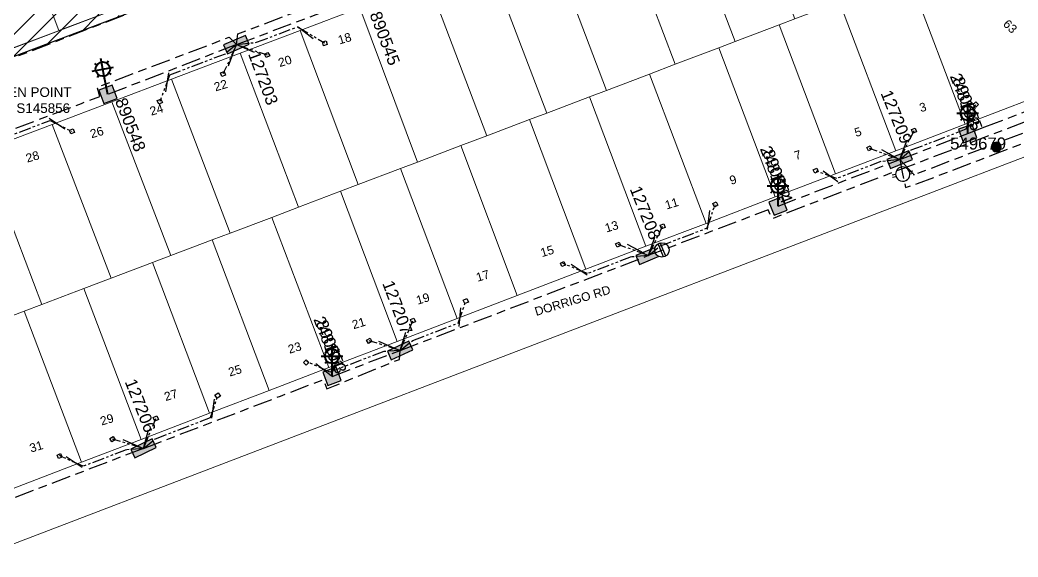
# Model space of a CAD drawing. Header units: metres. Extents: x 308667 to 309873, y 6270550 to 6271594.
# Drawn here: x 309416.3 to 309624, y 6271123.2 to 6271235 of the extents above; entities that cross this region are included whole.
import ezdxf
from ezdxf.enums import TextEntityAlignment as Align

# ---------------------------------------------------------------- set-up
doc = ezdxf.new("R2010")
doc.units = ezdxf.units.M
doc.linetypes.add('Cable Exist UG', pattern=[8.2, 4, -1.2, 1.8, -1.2])
doc.linetypes.add('PHANTOMX2', pattern=[5, 2.5, -0.5, 0.5, -0.5, 0.5, -0.5])
doc.layers.get('0').update_dxf_attribs({"color": 6})
for name, color, linetype, lineweight in [('_User Miscellaneous1', 41, 'Continuous', 13), ('_User_LV_Exist', 5, 'Continuous', 35), ('Cadastre Developer_SP_NEW', 54, 'Continuous', 15), ('Cadastre Land Parcels_SP_EXT', 96, 'Continuous', 15), ('Cadastre Roads_SP_EXT', 54, 'Continuous', 15), ('Mains_LV_EXT', 161, 'Continuous', 25), ('Mains_LV_SL_EXT', 141, 'Continuous', 25)]:
    doc.layers.add(name, color=color, linetype=linetype, lineweight=lineweight)
for name, color, linetype in [('Equip_LV_EXT', 7, 'Continuous'), ('Equip_SP_SL_EXT', 7, 'Continuous'), ('Mains_LV_New_T84', 2, 'Cable x'), ('Notes', 7, 'Continuous'), ('Services_SP_EXT', 42, 'PHANTOMX2'), ('SupportsOH_SP_TR_HV_LV_SL_EXT', 7, 'Continuous'), ('SupportsUG_SP_LV_EXT', 7, 'Continuous'), ('SupportsUG_SP_LV_SL_EXT', 7, 'Continuous'), ('Trench_SP_EXT', 7, 'Continuous'), ('UG_Details_SP_MISC', 7, 'Continuous')]:
    doc.layers.add(name, color=color, linetype=linetype)
doc.styles.add('COLUMN_LABEL', font='arial.ttf')
doc.styles.add('iecARIAL', font='arial.ttf', dxfattribs={"height": 2})
doc.styles.add('POLE_LABEL', font='arial.ttf', dxfattribs={"height": 2})
doc.styles.get("Standard").update_dxf_attribs({"font": 'arial.ttf'})
doc.linetypes.add('Cable x', pattern='A,5,-0.25,["x",Standard,S=2,R=0,X=0,Y=-0.8],-1.5', length=6.75)

# ---------------------------------------------------------------- blocks, each defined once
blk = doc.blocks.new('COLUMN_EXT')
blk.add_hatch(color=256).paths.add_polyline_path([(-1.49, 1.48), (-1.49, -1.49), (1.48, -1.49), (1.48, 1.48)])
blk.add_lwpolyline([(-1.49, -1.49), (1.48, -1.49), (1.48, 1.48), (-1.49, 1.48)], close=True)
for tag, height, style, flags, p in [('ASSET_NUM', 2.5, 'COLUMN_LABEL', 8, (2, 2)), ('STRUCTURE_PLANT_NUMBER', 0.2, 'POLE_LABEL', 9, (1.81, 0.03)), ('STREET_CODE', 0.2, 'COLUMN_LABEL', 9, (1.81, -0.2))]:
    blk.add_attdef(tag, text='', height=height, dxfattribs=dict(style=style, flags=flags)).set_placement(p, align=Align.MIDDLE_LEFT)
at = {"flags": 9}
for tag, p in [('COLUMN_TYPE', (1.81, -0.4)), ('OWNED_BY', (1.81, -0.6)), ('STATE', (1.81, -0.8)), ('USAGE', (1.81, -1)), ('STREETNAME', (1.81, -1.6)), ('SUBURB', (1.81, -1.8)), ('LEGEND', (1.81, -1.2)), ('LOCATION', (1.81, -1.4)), ('NOTES', (1.81, -2))]:
    blk.add_attdef(tag, text='', height=0.2, dxfattribs=at).set_placement(p, align=Align.MIDDLE_LEFT)
at = {"flags": 1}
blk.add_attdef('Z', (1.81, -2.35), '', height=0.2, dxfattribs=at)
blk = doc.blocks.new('PILLAR_EXT')
blk.add_hatch(color=256).paths.add_polyline_path([(-2.475, 0.99), (-2.475, -0.99), (2.475, -0.99), (2.475, 0.99)])
blk.add_lwpolyline([(-2.475, -0.99), (2.475, -0.99), (2.475, 0.99), (-2.475, 0.99)], close=True)
at = {"style": 'iecARIAL', "flags": 8}
blk.add_attdef('ASSET_NUM', (1.5, 3.5), '', height=2.5, dxfattribs=at)
for tag, p, flags in [('OWNED_BY', (0, -0.2), 9), ('STATE', (0, -0.4), 9), ('SUPPORT_TYPE', (0, -0.6), 9), ('STREETNAME', (0, -1.8), 9), ('SUBURB', (0, -2), 1), ('USAGE', (0, -0.8), 9), ('LEGEND', (0, -1), 9), ('LOCATION', (0, -1.2), 9), ('NOTES', (0, -1.4), 9), ('PARENT', (0, -1.6), 9)]:
    blk.add_attdef(tag, p, '', height=0.2, dxfattribs=dict(flags=flags))
blk = doc.blocks.new('*U384')
at = {"lineweight": 40}
for p, q in [((-2.78, 6.42), (-2.31, 6.11)), ((-0.62, 3.07), (-1.5, 7.48)), ((0.08, 7), (-0.23, 6.53)), ((-3.27, 4.84), (1.14, 5.72)), ((0.66, 4.14), (0.19, 4.45)), ((-2.2, 3.56), (-1.89, 4.03)), ((0, 0), (-0.77, 3.81))]:
    blk.add_line(p, q, dxfattribs=at)
blk.add_circle((-1.06, 5.28), 1.5, dxfattribs=at)
at = {"style": 'iecARIAL', "flags": 8}
blk.add_attdef('ASSET_NUM', (1.5, 1.5), '', height=2.5, dxfattribs=at)
for tag, p, height, flags in [('OPERATING_VOLTAGE', (0.98, -1.65), 0.2, 9), ('ORIENTATION', (0.98, -1.85), 0.2, 9), ('OWNED_BY', (0.98, -2.05), 0.2, 9), ('STATE', (0.98, -2.25), 0.2, 9), ('CONSTRUCTED_VOLTAGE', (0.98, -0.65), 0.2, 9), ('CONTROL_TYPE', (0.98, -0.85), 0.2, 9), ('LANTERN_PURPOSE', (0.98, -1.05), 0.2, 9), ('LANTERN_TYPE', (0.98, -1.25), 0.2, 9), ('NO_PHASES', (0.98, -1.45), 0.2, 9), ('LNUMBER', (2.18, -3.25), 2.5, 8), ('USAGE', (0.98, -2.45), 0.2, 9), ('CEXIST', (0.98, -2.65), 0.2, 9), ('CNEW', (0.98, -2.85), 0.2, 9), ('CNUMBER', (0.98, -3.05), 0.2, 9), ('CREMOVE', (0.98, -3.25), 0.2, 9), ('CREPLACE', (0.98, -3.45), 0.2, 9), ('LKINGHEIGHT', (0.98, -3.65), 0.2, 9), ('LBRACKET', (0.98, -3.85), 0.2, 9), ('LBRACKETVOCAB', (0.98, -4.05), 0.2, 9), ('LCATEGORY', (0.98, -4.25), 0.2, 9), ('LCHARGE1', (0.98, -4.45), 0.2, 9), ('LCHARGE1PERCENT', (0.98, -4.65), 0.2, 9), ('LCHARGE2', (0.98, -4.85), 0.2, 9), ('LCHARGE2PERCENT', (0.98, -5.05), 0.2, 9), ('LCHARGE3', (0.98, -5.25), 0.2, 9), ('LCHARGE3PERCENT', (0.98, -5.45), 0.2, 9), ('LEXIST', (0.98, -5.65), 0.2, 9), ('LLAMP', (0.98, -5.85), 0.2, 9), ('LLAMPVOCAB', (0.98, -6.05), 0.2, 9), ('LMAST', (0.98, -6.25), 0.2, 9), ('LMASTVOCAB', (0.98, -6.45), 0.2, 9), ('LNEW', (0.98, -6.65), 0.2, 9), ('LANTNUMBER', (0.98, -6.85), 0.2, 9), ('LOUTREACH', (0.98, -7.25), 0.2, 9), ('LOUTREACHVOCAB', (0.98, -7.45), 0.2, 9), ('LRATECODE', (0.98, -7.65), 0.2, 9), ('LREMOVE', (0.98, -7.85), 0.2, 9), ('LREPLACE', (0.98, -8.05), 0.2, 9), ('LTYPE', (0.98, -8.25), 0.2, 9), ('LTYPEVOCAB', (0.98, -8.45), 0.2, 9), ('STREETNAME', (0.98, -9.25), 0.2, 9), ('SUBURB', (0.98, -9.45), 0.2, 1), ('LEGEND', (0.98, -8.65), 0.2, 9), ('LOCATION', (0.98, -8.85), 0.2, 9), ('NOTES', (0.98, -9.05), 0.2, 9)]:
    blk.add_attdef(tag, p, '', height=height, dxfattribs=dict(flags=flags))
blk = doc.blocks.new('SL_LANTERN_EXT')
at = {"lineweight": 40}
for p, q in [((0, 1.97), (0, 6.47)), ((-2.25, 4.22), (2.25, 4.22)), ((-1.46, 5.68), (-1.06, 5.28)), ((1.46, 5.68), (1.06, 5.28)), ((-1.46, 2.76), (-1.06, 3.16)), ((0, 0), (0, 2.72)), ((1.46, 2.76), (1.06, 3.16))]:
    blk.add_line(p, q, dxfattribs=at)
blk.add_circle((0, 4.22), 1.5, dxfattribs=at)
at = {"style": 'iecARIAL', "flags": 8}
blk.add_attdef('ASSET_NUM', (1.5, 1.5), '', height=2.5, dxfattribs=at)
for tag, p, height, flags in [('OPERATING_VOLTAGE', (0.98, -1.65), 0.2, 9), ('ORIENTATION', (0.98, -1.85), 0.2, 9), ('OWNED_BY', (0.98, -2.05), 0.2, 9), ('STATE', (0.98, -2.25), 0.2, 9), ('CONSTRUCTED_VOLTAGE', (0.98, -0.65), 0.2, 9), ('CONTROL_TYPE', (0.98, -0.85), 0.2, 9), ('LANTERN_PURPOSE', (0.98, -1.05), 0.2, 9), ('LANTERN_TYPE', (0.98, -1.25), 0.2, 9), ('NO_PHASES', (0.98, -1.45), 0.2, 9), ('LNUMBER', (2.18, -3.25), 2.5, 8), ('USAGE', (0.98, -2.45), 0.2, 9), ('CEXIST', (0.98, -2.65), 0.2, 9), ('CNEW', (0.98, -2.85), 0.2, 9), ('CNUMBER', (0.98, -3.05), 0.2, 9), ('CREMOVE', (0.98, -3.25), 0.2, 9), ('CREPLACE', (0.98, -3.45), 0.2, 9), ('LKINGHEIGHT', (0.98, -3.65), 0.2, 9), ('LBRACKET', (0.98, -3.85), 0.2, 9), ('LBRACKETVOCAB', (0.98, -4.05), 0.2, 9), ('LCATEGORY', (0.98, -4.25), 0.2, 9), ('LCHARGE1', (0.98, -4.45), 0.2, 9), ('LCHARGE1PERCENT', (0.98, -4.65), 0.2, 9), ('LCHARGE2', (0.98, -4.85), 0.2, 9), ('LCHARGE2PERCENT', (0.98, -5.05), 0.2, 9), ('LCHARGE3', (0.98, -5.25), 0.2, 9), ('LCHARGE3PERCENT', (0.98, -5.45), 0.2, 9), ('LEXIST', (0.98, -5.65), 0.2, 9), ('LLAMP', (0.98, -5.85), 0.2, 9), ('LLAMPVOCAB', (0.98, -6.05), 0.2, 9), ('LMAST', (0.98, -6.25), 0.2, 9), ('LMASTVOCAB', (0.98, -6.45), 0.2, 9), ('LNEW', (0.98, -6.65), 0.2, 9), ('LANTNUMBER', (0.98, -6.85), 0.2, 9), ('LOUTREACH', (0.98, -7.25), 0.2, 9), ('LOUTREACHVOCAB', (0.98, -7.45), 0.2, 9), ('LRATECODE', (0.98, -7.65), 0.2, 9), ('LREMOVE', (0.98, -7.85), 0.2, 9), ('LREPLACE', (0.98, -8.05), 0.2, 9), ('LTYPE', (0.98, -8.25), 0.2, 9), ('LTYPEVOCAB', (0.98, -8.45), 0.2, 9), ('STREETNAME', (0.98, -9.25), 0.2, 9), ('SUBURB', (0.98, -9.45), 0.2, 1), ('LEGEND', (0.98, -8.65), 0.2, 9), ('LOCATION', (0.98, -8.85), 0.2, 9), ('NOTES', (0.98, -9.05), 0.2, 9)]:
    blk.add_attdef(tag, p, '', height=height, dxfattribs=dict(flags=flags))
blk = doc.blocks.new('CCP_EXT')
at = {"flags": 9}
for tag, p in [('STATE', (0, -1.8)), ('NOTES', (0, -2))]:
    blk.add_attdef(tag, text='', height=0.2, dxfattribs=at).set_placement(p, align=Align.MIDDLE_LEFT)
blk.add_wipeout([(0, 0.57), (0.57, 0), (0, -0.57), (-0.57, 0)])
blk.add_lwpolyline([(-0.57, 0), (0, 0.57), (0.57, 0), (0, -0.57), (-0.57, 0)])
at = {"flags": 1}
blk.add_attdef('Z', (0, 0), '', height=0.2, dxfattribs=at)
at = {"flags": 9}
for tag, p in [('CCP_TYPE', (0, 0)), ('CONSTRUCTED_VOLTAGE', (0, -0.2)), ('OPERATING_VOLTAGE', (0, -0.6)), ('ORIENTATION', (0, -0.8)), ('OWNED_BY', (0, -1)), ('NO_PHASES', (0, -0.4)), ('USAGE', (0, -1.2)), ('LEGEND', (0, -1.4)), ('LIFE_SUPPORT', (0, -1.6))]:
    blk.add_attdef(tag, text='', height=0.2, dxfattribs=at).set_placement(p, align=Align.MIDDLE_LEFT)
blk = doc.blocks.new('POLE_EXT')
blk.add_hatch(color=256).paths.add_polyline_path([(-1, 0, 1), (1, 0, 1)])
blk.add_lwpolyline([(-1, 0, 1), (1, 0, 1)], format="xyb", close=True)
at = {"flags": 8}
blk.add_attdef('pNumber', text='', height=2, dxfattribs=at).set_placement((3, 2.5), align=Align.MIDDLE_CENTER)
at = {"style": 'POLE_LABEL', "flags": 9}
for tag, p in [('STRUCTURE_PLANT_NUMBER', (1.35, 0.03)), ('STREET_CODE', (1.35, -0.2))]:
    blk.add_attdef(tag, text='', height=0.2, dxfattribs=at).set_placement(p, align=Align.MIDDLE_LEFT)
at = {"flags": 9}
for tag, p in [('OWNED_BY', (1.35, -0.4)), ('SPECIAL_USE', (1.35, -0.8)), ('STATE', (1.35, -1)), ('cLV', (1.35, -1.4)), ('hDepth', (1.35, -1.6)), ('hDia', (1.35, -1.8)), ('cHV', (1.35, -2)), ('PARENT', (1.35, -0.6)), ('USAGE', (1.35, -1.2)), ('cLinedev', (1.35, -3.4)), ('pExisting', (1.35, -3.8)), ('LBRACKET', (1.35, -2.2)), ('LExisting', (1.35, -2.4)), ('LANTNUMBER', (1.35, -2.6)), ('LOther', (1.35, -2.8)), ('LRemove', (1.35, -3)), ('LEGEND', (1.35, -3.2)), ('LOCATION', (1.35, -3.6)), ('PFNUMBER', (1.35, -4)), ('NEWPFNUMBER', (1.35, -4.2)), ('pFooting', (1.35, -4.4)), ('pNew', (1.35, -4.6)), ('pRelocate', (1.35, -5)), ('pRemove', (1.35, -5.2)), ('pReplace', (1.35, -5.4)), ('pStay', (1.35, -5.6)), ('pType', (1.35, -5.8)), ('cspan', (1.35, -6)), ('STREETNAME', (1.35, -6.2)), ('SUBURB', (1.35, -6.4)), ('OPERATED_BY', (1.36, -7.01)), ('NOTES', (1.35, -6.6)), ('MAINTAINED_BY', (1.36, -6.81))]:
    blk.add_attdef(tag, text='', height=0.2, dxfattribs=at).set_placement(p, align=Align.MIDDLE_LEFT)
at = {"flags": 1}
blk.add_attdef('Z', (1.35, -7.33), '', height=0.2, dxfattribs=at)
blk = doc.blocks.new('LV_UG_LINKS_CLOSED_EXT')
blk.add_wipeout([(-1.06, 1.06), (-1.18, 0.92), (-1.29, 0.76), (-1.37, 0.59), (-1.43, 0.42), (-1.48, 0.23), (-1.49, 0.05), (-1.49, -0.14), (-1.46, -0.33), (-1.41, -0.51), (-1.33, -0.68), (-1.24, -0.84), (-1.12, -0.99), (-0.99, -1.12), (-0.84, -1.24), (-0.68, -1.33), (-0.51, -1.41), (-0.33, -1.46), (-0.14, -1.49), (0.05, -1.49), (0.23, -1.48), (0.42, -1.43), (0.59, -1.37), (0.76, -1.29), (0.92, -1.18), (1.06, -1.06), (1.18, -0.92), (1.29, -0.76), (1.37, -0.59), (1.43, -0.42), (1.48, -0.23), (1.49, -0.05), (1.49, 0.14), (1.46, 0.33), (1.41, 0.51), (1.33, 0.68), (1.24, 0.84), (1.12, 0.99), (0.99, 1.12), (0.84, 1.24), (0.68, 1.33), (0.51, 1.41), (0.33, 1.46), (0.14, 1.49), (-0.05, 1.49), (-0.23, 1.48), (-0.42, 1.43), (-0.59, 1.37), (-0.76, 1.29), (-0.92, 1.18)])
for p, q in [((-0.25, -1.48), (-0.25, 1.48)), ((0.25, -1.48), (0.25, 1.48))]:
    blk.add_line(p, q)
blk.add_circle((0, 0), 1.5)
at = {"flags": 9}
for tag, p in [('ACTUAL_STATUS', (0, 0)), ('CONSTRUCTED_VOLTAGE', (0, -0.2)), ('OPERATING_VOLTAGE', (0, -0.6)), ('ORIENTATION', (0, -0.8)), ('STATE', (0, -1)), ('SWITCH_TYPE', (0, -1.2)), ('NO_PHASES', (0, -0.4)), ('USAGE', (0, -1.4)), ('NOTES', (0, -1.6))]:
    blk.add_attdef(tag, text='', height=0.2, dxfattribs=at).set_placement(p, align=Align.MIDDLE_LEFT)
at = {"flags": 1}
blk.add_attdef('Z', (0, 0), '', height=0.2, dxfattribs=at)
blk = doc.blocks.new('LV_UG_LINKS_OPEN_EXT')
for p, q in [((-0.25, 1.47), (-0.25, 2.22)), ((0.25, 1.47), (0.25, 2.22)), ((-0.25, -1.47), (-0.25, -2.22)), ((0.25, -1.47), (0.25, -2.22))]:
    blk.add_line(p, q)
at = {"flags": 9}
for tag, p in [('ACTUAL_STATUS', (0, 0)), ('CONSTRUCTED_VOLTAGE', (0, -0.2)), ('OPERATING_VOLTAGE', (0, -0.6)), ('ORIENTATION', (0, -0.8)), ('STATE', (0, -1)), ('SWITCH_TYPE', (0, -1.2)), ('NO_PHASES', (0, -0.4)), ('USAGE', (0, -1.4)), ('NOTES', (0, -1.6))]:
    blk.add_attdef(tag, text='', height=0.2, dxfattribs=at).set_placement(p, align=Align.MIDDLE_LEFT)
at = {"flags": 1}
blk.add_attdef('Z', (0, 0), '', height=0.2, dxfattribs=at)
blk.add_wipeout([(-0.25, 1.47), (-0.43, 1.43), (-0.61, 1.36), (-0.77, 1.28), (-0.93, 1.17), (-1.07, 1.05), (-1.19, 0.9), (-1.29, 0.75), (-1.38, 0.58), (-1.44, 0.4), (-1.48, 0.22), (-1.49, 0.03), (-1.49, -0.16), (-1.45, -0.34), (-1.4, -0.52), (-1.32, -0.69), (-1.23, -0.85), (-1.11, -1), (-0.98, -1.13), (-0.83, -1.24), (-0.66, -1.34), (-0.49, -1.41), (-0.31, -1.46), (-0.13, -1.49), (0.06, -1.49), (0.25, -1.47), (0.43, -1.43), (0.61, -1.36), (0.77, -1.28), (0.93, -1.17), (1.07, -1.05), (1.19, -0.9), (1.29, -0.75), (1.38, -0.58), (1.44, -0.4), (1.48, -0.22), (1.49, -0.03), (1.49, 0.16), (1.45, 0.34), (1.4, 0.52), (1.32, 0.69), (1.23, 0.85), (1.11, 1), (0.98, 1.13), (0.83, 1.24), (0.66, 1.34), (0.49, 1.41), (0.31, 1.46), (0.13, 1.49), (-0.06, 1.49)])
blk.add_lwpolyline([(0, -1.49, 1), (0, 1.49, 1)], format="xyb", close=True)

msp = doc.modelspace()

# ---------------------------------------------------------------- hatches: boundary and pattern name
at = {"layer": 'Notes'}
h = msp.add_hatch(dxfattribs=at)
h.set_pattern_fill('ANSI31', color=256)
h.paths.add_polyline_path([(309411.793, 6271265.899), (309411.79, 6271265.906), (309400.126, 6271261.484), (309412.652, 6271228.314), (309401.561, 6271224.109), (309401.585, 6271221.98), (309448.298, 6271239.979), (309442.568, 6271238.051), (309435.27, 6271235.285), (309434.048, 6271236.429), (309424.358, 6271232.755)])
h.paths.add_polyline_path([(309482.78, 6271254.906), (309471.112, 6271250.477), (309471.112, 6271250.477), (309459.495, 6271246.073), (309446.924, 6271279.227), (309458.545, 6271283.625), (309458.54, 6271283.64), (309470.231, 6271288.064)], flags=16)
h.paths.add_polyline_path([(309458.545, 6271283.625), (309446.924, 6271279.227), (309459.495, 6271246.073), (309471.093, 6271250.47)], flags=0)
h.paths.add_polyline_path([(309391.762, 6271252.254), (309395.84, 6271241.645), (309401.559, 6271243.843), (309397.481, 6271254.452)], flags=24)
h.paths.add_polyline_path([(309403.912, 6271256.843), (309407.978, 6271246.266), (309413.601, 6271248.427), (309409.536, 6271259.004)], flags=24)
h.paths.add_polyline_path([(309441.66, 6271255.717), (309446.294, 6271243.645), (309449.869, 6271245.017), (309445.235, 6271257.089)], flags=24)
h.paths.add_polyline_path([(309426.946, 6271265.576), (309431.011, 6271254.999), (309436.634, 6271257.16), (309432.569, 6271267.738)], flags=24)
h.paths.add_polyline_path([(309438.545, 6271269.974), (309442.61, 6271259.397), (309448.233, 6271261.558), (309444.168, 6271272.135)], flags=24)
h.paths.add_polyline_path([(309415.011, 6271261.07), (309419.089, 6271250.459), (309424.812, 6271252.659), (309420.734, 6271263.269)], flags=24)
h = msp.add_hatch(dxfattribs=at)
h.set_pattern_fill('ANSI31', color=256)
h.paths.add_polyline_path([(309423.481, 6271270.331), (309423.478, 6271270.338), (309411.793, 6271265.899), (309424.358, 6271232.755), (309436.027, 6271237.179)])
h.paths.add_polyline_path([(309403.912, 6271256.843), (309407.978, 6271246.266), (309413.601, 6271248.427), (309409.536, 6271259.004)], flags=24)
h.paths.add_polyline_path([(309426.946, 6271265.576), (309431.011, 6271254.999), (309436.634, 6271257.16), (309432.569, 6271267.738)], flags=24)
h.paths.add_polyline_path([(309415.011, 6271261.07), (309419.089, 6271250.459), (309424.812, 6271252.659), (309420.734, 6271263.269)], flags=24)

# ---------------------------------------------------------------- linework, layer by layer
at = {"layer": '_User Miscellaneous1', "color": 1, "flags": 128}
for points in [[(309436.027, 6271237.179), (309424.358, 6271232.755), (309411.793, 6271265.899), (309423.478, 6271270.338), (309436.027, 6271237.179)], [(309424.34, 6271232.745), (309412.646, 6271228.329), (309400.062, 6271261.459), (309411.793, 6271265.899), (309424.359, 6271232.752)]]:
    msp.add_lwpolyline(points, dxfattribs=at)
at = {"layer": 'Cadastre Land Parcels_SP_EXT', "linetype": 'Continuous'}
for points in [[(309574.303, 6271233.936), (309577.598, 6271235.185), (309565.393, 6271267.18), (309552.956, 6271262.47), (309565.164, 6271230.471), (309574.303, 6271233.936)], [(309561.743, 6271229.174), (309565.164, 6271230.471), (309552.956, 6271262.47), (309540.517, 6271257.757), (309552.7, 6271225.744), (309561.743, 6271229.174)], [(309547.359, 6271223.719), (309552.7, 6271225.744), (309540.517, 6271257.757), (309526.209, 6271252.336), (309538.391, 6271220.317), (309547.359, 6271223.719)], [(309534.855, 6271218.977), (309538.391, 6271220.317), (309526.209, 6271252.336), (309513.772, 6271247.624), (309525.964, 6271215.606), (309534.855, 6271218.977)], [(309634.076, 6271221.322), (309635.133, 6271225.721), (309614.13, 6271249.038), (309601.287, 6271244.168), (309613.019, 6271213.266), (309634.076, 6271221.322)], [(309522.345, 6271214.233), (309525.964, 6271215.606), (309513.772, 6271247.624), (309501.333, 6271242.911), (309513.439, 6271210.855), (309522.345, 6271214.233)], [(309508.055, 6271208.814), (309513.439, 6271210.855), (309501.333, 6271242.911), (309487.025, 6271237.491), (309499.062, 6271205.404), (309508.055, 6271208.814)], [(309613.019, 6271213.266), (309601.287, 6271244.168), (309591.902, 6271240.609), (309586.849, 6271238.693), (309598.583, 6271207.743), (309613.019, 6271213.266)], [(309598.583, 6271207.743), (309586.849, 6271238.693), (309577.598, 6271235.185), (309574.303, 6271233.936), (309586.03, 6271202.941), (309598.583, 6271207.743)], [(309495.525, 6271204.063), (309499.062, 6271205.404), (309487.025, 6271237.491), (309474.587, 6271232.779), (309486.675, 6271200.706), (309495.525, 6271204.063)], [(309482.978, 6271199.305), (309486.675, 6271200.706), (309474.587, 6271232.779), (309462.149, 6271228.067), (309474.288, 6271196.009), (309482.978, 6271199.305)], [(309586.03, 6271202.941), (309574.303, 6271233.936), (309565.164, 6271230.471), (309561.743, 6271229.174), (309573.487, 6271198.142), (309586.03, 6271202.941)], [(309468.697, 6271193.889), (309474.288, 6271196.009), (309462.149, 6271228.067), (309447.841, 6271222.645), (309460.046, 6271190.608), (309468.697, 6271193.889)], [(309573.487, 6271198.142), (309561.743, 6271229.174), (309552.7, 6271225.744), (309547.359, 6271223.719), (309559.102, 6271192.64), (309573.487, 6271198.142)], [(309559.102, 6271192.64), (309547.359, 6271223.719), (309538.391, 6271220.317), (309534.855, 6271218.977), (309546.591, 6271187.854), (309559.102, 6271192.64)], [(309456.309, 6271189.191), (309460.046, 6271190.608), (309447.841, 6271222.645), (309435.403, 6271217.935), (309447.664, 6271185.912), (309456.309, 6271189.191)], [(309443.861, 6271184.47), (309447.664, 6271185.912), (309435.403, 6271217.935), (309422.966, 6271213.222), (309435.252, 6271181.206), (309443.861, 6271184.47)], [(309546.591, 6271187.854), (309534.855, 6271218.977), (309525.964, 6271215.606), (309522.345, 6271214.233), (309534.094, 6271183.072), (309546.591, 6271187.854)], [(309534.094, 6271183.072), (309522.345, 6271214.233), (309513.439, 6271210.855), (309508.055, 6271208.814), (309519.752, 6271177.586), (309534.094, 6271183.072)], [(309429.55, 6271179.043), (309435.252, 6271181.206), (309422.966, 6271213.222), (309408.657, 6271207.801), (309420.831, 6271175.737), (309429.55, 6271179.043)], [(309417.192, 6271174.357), (309420.831, 6271175.737), (309408.657, 6271207.801), (309396.22, 6271203.089), (309408.397, 6271171.021), (309417.192, 6271174.357)], [(309519.752, 6271177.586), (309508.055, 6271208.814), (309499.062, 6271205.404), (309495.525, 6271204.063), (309507.283, 6271172.817), (309519.752, 6271177.586)], [(309507.283, 6271172.817), (309495.525, 6271204.063), (309486.675, 6271200.706), (309482.978, 6271199.305), (309494.828, 6271168.052), (309507.283, 6271172.817)], [(309494.828, 6271168.052), (309482.978, 6271199.305), (309474.288, 6271196.009), (309468.697, 6271193.889), (309480.584, 6271162.603), (309494.828, 6271168.052)], [(309480.584, 6271162.603), (309468.697, 6271193.889), (309460.046, 6271190.608), (309456.309, 6271189.191), (309468.156, 6271157.848), (309480.584, 6271162.603)], [(309468.156, 6271157.848), (309456.309, 6271189.191), (309447.664, 6271185.912), (309443.861, 6271184.47), (309455.739, 6271153.097), (309468.156, 6271157.848)], [(309455.739, 6271153.097), (309443.861, 6271184.47), (309435.252, 6271181.206), (309429.55, 6271179.043), (309441.495, 6271147.648), (309455.739, 6271153.097)], [(309441.495, 6271147.648), (309429.55, 6271179.043), (309420.831, 6271175.737), (309417.192, 6271174.357), (309429.11, 6271142.911), (309441.495, 6271147.648)], [(309429.11, 6271142.911), (309417.192, 6271174.357), (309408.397, 6271171.021), (309400.123, 6271167.883), (309412.069, 6271136.391), (309429.11, 6271142.911)]]:
    msp.add_lwpolyline(points, close=True, dxfattribs=at)
at = {"layer": 'Mains_LV_SL_EXT', "linetype": 'Cable Exist UG'}
msp.add_lwpolyline([(309481.249, 6271160.786), (309495.423, 6271166.187)], dxfattribs=at)
at = {"layer": 'Trench_SP_EXT', "linetype": 'Cable Exist UG'}
for points in [[(309477.344, 6271231.055), (309473.41, 6271234.059)], [(309446.616, 6271220.013), (309447.349, 6271224.192)], [(309595.615, 6271208.045), (309599.41, 6271205.92)], [(309542.706, 6271188.29), (309547.143, 6271185.955)], [(309477.903, 6271163.438), (309481.249, 6271160.786)]]:
    msp.add_lwpolyline(points, dxfattribs=at)

# ---------------------------------------------------------------- block references
at = {"layer": 'Equip_SP_SL_EXT'}
msp.add_blockref('*U384', (309434.596, 6271219.466), dxfattribs=at)
ref = msp.add_blockref('SL_LANTERN_EXT', (309613.574, 6271211.33), dxfattribs=at)
ref.add_attrib('ASSET_NUM', '248103', dxfattribs={"layer": '0', "height": 2.5, "rotation": 290.55736, "style": 'iecARIAL'}).set_placement((309615.074, 6271212.83), align=Align.MIDDLE_RIGHT)
ref = msp.add_blockref('SL_LANTERN_EXT', (309574.08, 6271196.244), dxfattribs=at)
ref.add_attrib('ASSET_NUM', '248102', dxfattribs={"layer": '0', "height": 2.5, "rotation": 290.78056, "style": 'iecARIAL'}).set_placement((309575.58, 6271197.744), align=Align.MIDDLE_RIGHT)
ref = msp.add_blockref('SL_LANTERN_EXT', (309481.249, 6271160.786), dxfattribs=at)
ref.add_attrib('ASSET_NUM', '248101', dxfattribs={"layer": '0', "height": 2.5, "rotation": 291.41879, "style": 'iecARIAL'}).set_placement((309482.749, 6271162.286), align=Align.MIDDLE_RIGHT)
at = {"layer": 'SupportsOH_SP_TR_HV_LV_SL_EXT'}
ref = msp.add_blockref('POLE_EXT', (309619.558, 6271208.508), dxfattribs=at)
ref.add_attrib('ASSET_NUM', '549679', dxfattribs={"layer": '0', "height": 2.5, "style": 'POLE_LABEL'}).set_placement((309621.558, 6271209.258), align=Align.MIDDLE_RIGHT)
at = {"layer": 'SupportsUG_SP_LV_EXT'}
ref = msp.add_blockref('PILLAR_EXT', (309461.353, 6271229.846), dxfattribs=dict(at, rotation=203.3332292792573))
ref.add_attrib('ASSET_NUM', '127203', dxfattribs={"layer": '0', "height": 2.5, "rotation": 290.21648, "style": 'iecARIAL'}).set_placement((309464.906, 6271228.36), align=Align.MIDDLE_LEFT)
ref = msp.add_blockref('PILLAR_EXT', (309599.41, 6271205.92), dxfattribs=dict(at, rotation=21.68533188653597))
ref.add_attrib('ASSET_NUM', '127209', dxfattribs={"layer": '0', "height": 2.5, "rotation": 291.99962, "style": 'iecARIAL'}).set_placement((309600.91, 6271209.42), align=Align.MIDDLE_RIGHT)
ref = msp.add_blockref('PILLAR_EXT', (309547.143, 6271185.955), dxfattribs=dict(at, rotation=22.35472644290194))
ref.add_attrib('ASSET_NUM', '127208', dxfattribs={"layer": '0', "height": 2.5, "rotation": 291.71312, "style": 'iecARIAL'}).set_placement((309548.643, 6271189.455), align=Align.MIDDLE_RIGHT)
ref = msp.add_blockref('PILLAR_EXT', (309495.423, 6271166.187), dxfattribs=dict(at, rotation=24.73874951830366))
ref.add_attrib('ASSET_NUM', '127207', dxfattribs={"layer": '0', "height": 2.5, "rotation": 290.51304, "style": 'iecARIAL'}).set_placement((309496.923, 6271169.687), align=Align.MIDDLE_RIGHT)
ref = msp.add_blockref('PILLAR_EXT', (309441.997, 6271145.793), dxfattribs=dict(at, rotation=25.50538241443657))
ref.add_attrib('ASSET_NUM', '127206', dxfattribs={"layer": '0', "height": 2.5, "rotation": 291.51749, "style": 'iecARIAL'}).set_placement((309443.497, 6271149.293), align=Align.MIDDLE_RIGHT)
at = {"layer": 'SupportsUG_SP_LV_SL_EXT'}
ref = msp.add_blockref('COLUMN_EXT', (309486.247, 6271239.283), dxfattribs=dict(at, rotation=201.058613897299))
ref.add_attrib('ASSET_NUM', '890545', dxfattribs={"layer": '0', "height": 2.5, "rotation": 290.76111, "style": 'COLUMN_LABEL'}).set_placement((309490.197, 6271236.603), align=Align.MIDDLE_LEFT)
ref = msp.add_blockref('COLUMN_EXT', (309613.574, 6271211.33), dxfattribs=dict(at, rotation=19.71979510629959))
ref.add_attrib('ASSET_NUM', '890555', dxfattribs={"layer": '0', "height": 2.5, "rotation": 290.55736, "style": 'COLUMN_LABEL'}).set_placement((309615.574, 6271212.08), align=Align.MIDDLE_RIGHT)
ref = msp.add_blockref('COLUMN_EXT', (309434.596, 6271219.466), dxfattribs=dict(at, rotation=200.7797245961378))
ref.add_attrib('ASSET_NUM', '890548', dxfattribs={"layer": '0', "height": 2.5, "rotation": 291.13652, "style": 'COLUMN_LABEL'}).set_placement((309437.202, 6271218.616), align=Align.MIDDLE_LEFT)
ref = msp.add_blockref('COLUMN_EXT', (309574.08, 6271196.244), dxfattribs=dict(at, rotation=21.71255797656712))
ref.add_attrib('ASSET_NUM', '890554', dxfattribs={"layer": '0', "height": 2.5, "rotation": 290.78056, "style": 'COLUMN_LABEL'}).set_placement((309576.08, 6271196.994), align=Align.MIDDLE_RIGHT)
ref = msp.add_blockref('COLUMN_EXT', (309481.249, 6271160.786), dxfattribs=dict(at, rotation=21.07246806126102))
ref.add_attrib('ASSET_NUM', '890553', dxfattribs={"layer": '0', "height": 2.5, "rotation": 291.41879, "style": 'COLUMN_LABEL'}).set_placement((309483.249, 6271161.536), align=Align.MIDDLE_RIGHT)

# ---------------------------------------------------------------- texts
at = {"layer": '_User_LV_Exist', "lineweight": -2, "insert": (309405.132, 6271220.957), "char_height": 2, "attachment_point": 1}
msp.add_mtext_dynamic_manual_height_columns('TO OPEN POINT\\PPILLAR S145856', width=31.7886, gutter_width=12.5, heights=[0], dxfattribs=at)
at = {"layer": 'Cadastre Land Parcels_SP_EXT'}
for s, rotation, p in [('63', 315.98961, (309620.779, 6271233.964)), ('18', 16.58444, (309482.785, 6271229.871)), ('20', 16.58548, (309470.355, 6271225.164)), ('22', 16.58792, (309456.991, 6271220.102)), ('24', 16.58095, (309443.627, 6271215.041)), ('3', 16.74881, (309603.807, 6271215.76)), ('26', 16.58897, (309431.196, 6271210.332)), ('5', 16.7445, (309590.315, 6271210.599)), ('28', 16.58398, (309417.816, 6271205.262)), ('7', 16.74902, (309577.768, 6271205.799)), ('9', 16.74476, (309564.305, 6271200.649)), ('11', 16.74569, (309550.861, 6271195.507)), ('13', 16.74851, (309538.359, 6271190.723)), ('15', 16.7458, (309524.944, 6271185.592)), ('17', 16.74341, (309511.541, 6271180.466)), ('19', 16.74624, (309499.068, 6271175.693)), ('21', 16.74521, (309485.711, 6271170.582)), ('23', 16.74705, (309472.378, 6271165.482)), ('25', 16.74918, (309459.958, 6271160.731)), ('27', 16.74521, (309446.622, 6271155.628)), ('29', 16.74476, (309433.307, 6271150.533)), ('31', 16.74607, (309418.596, 6271144.907))]:
    msp.add_text(s, height=1.8, rotation=rotation, dxfattribs=at).set_placement(p)
at = {"layer": 'Cadastre Roads_SP_EXT'}
msp.add_text('DORRIGO RD', height=1.8, rotation=16.7458, dxfattribs=at).set_placement((309523.753, 6271173.355))

# ---------------------------------------------------------------- next in the draw order: block references
at = {"layer": 'Services_SP_EXT'}
for p, rotation in [((309479.758, 6271230.12), 150.3955493699824), ((309467.727, 6271227.694), 161.3332290385983), ((309458.545, 6271223.734), 65.33322921697325), ((309445.413, 6271217.984), 69.96780673075304), ((309427.097, 6271211.776), 153.2704294380661), ((309602.393, 6271211.949), 243.6853318138883), ((309593.101, 6271208.254), 339.6853318272123), ((309581.935, 6271203.606), 339.0442231885243), ((309561.034, 6271196.578), 250.7099537304462), ((309550.056, 6271192.019), 244.3547264844961), ((309540.807, 6271188.215), 340.3547263680012), ((309529.318, 6271184.165), 339.1791072876245), ((309509.101, 6271176.453), 249.5901171770998), ((309498.081, 6271172.367), 246.7387498204492), ((309488.998, 6271168.182), 342.7387495204774), ((309457.442, 6271156.784), 258.3106308459582), ((309444.572, 6271152.007), 247.5053825143779), ((309435.547, 6271147.701), 343.5053823428282), ((309424.539, 6271144.189), 338.4286926356402)]:
    msp.add_blockref('CCP_EXT', p, dxfattribs=dict(at, rotation=rotation))
for p in [(309615.249, 6271217.388), (309475.879, 6271163.675)]:
    msp.add_blockref('CCP_EXT', p, dxfattribs=at)

# ---------------------------------------------------------------- next in the draw order: linework, layer by layer
at = {"layer": 'Cadastre Developer_SP_NEW'}
msp.add_lwpolyline([(309551.302, 6271318.803), (309458.54, 6271283.64), (309443.805, 6271322.573), (309329.157, 6271279.106), (309326.836, 6271273.948), (309338.707, 6271242.678), (309355.837, 6271211.014), (309361.48, 6271208.914), (309573.017, 6271289.11), (309574.081, 6271293.501), (309551.302, 6271318.803)], dxfattribs=at)
at = {"layer": 'Cadastre Roads_SP_EXT', "linetype": 'Continuous'}
msp.add_lwpolyline([(309645.549, 6271214.158), (309635.133, 6271225.721), (309634.076, 6271221.322), (309613.019, 6271213.266), (309598.583, 6271207.743), (309586.03, 6271202.941), (309573.487, 6271198.142), (309559.102, 6271192.64), (309546.591, 6271187.854), (309534.094, 6271183.072), (309519.752, 6271177.586), (309507.283, 6271172.817), (309494.828, 6271168.052), (309480.584, 6271162.603), (309468.156, 6271157.849), (309455.739, 6271153.097), (309441.495, 6271147.648), (309429.11, 6271142.911), (309412.069, 6271136.391), (309402.612, 6271132.774), (309407.648, 6271123.169), (309645.549, 6271214.158)], close=True, dxfattribs=at)
at = {"layer": 'Mains_LV_EXT', "linetype": 'Cable Exist UG', "flags": 128}
for points in [[(309461.353, 6271229.846), (309461.655, 6271232.099), (309461.655, 6271232.099), (309485.538, 6271241.153), (309486.841, 6271241.697), (309487.634, 6271239.777), (309487.634, 6271239.777), (309512.998, 6271249.399)], [(309407.789, 6271209.559), (309429.1, 6271217.614), (309429.1, 6271217.614), (309432.885, 6271219.045), (309432.391, 6271220.996), (309432.391, 6271220.996), (309459.83, 6271231.369), (309461.353, 6271229.846)], [(309441.997, 6271145.793), (309470.524, 6271156.689), (309470.524, 6271156.689), (309479.502, 6271160.119), (309480.147, 6271158.21), (309480.147, 6271158.21), (309481.885, 6271158.874), (309495.258, 6271164.328), (309495.423, 6271166.187)]]:
    msp.add_lwpolyline(points, dxfattribs=at)
at = {"layer": 'Mains_LV_New_T84', "color": 4, "linetype": 'Cable Exist UG', "flags": 128}
msp.add_lwpolyline([(309309.095, 6271245.924), (309309.095, 6271245.924), (309309.095, 6271245.924), (309309.095, 6271245.924), (309309.095, 6271245.924), (309314.77, 6271247.569), (309315.384, 6271246.718), (309334.149, 6271249.049), (309336.884, 6271241.843), (309347.084, 6271222.99), (309354.435, 6271209.402), (309361.487, 6271206.778), (309401.585, 6271221.98), (309448.298, 6271239.979), (309494.93, 6271257.368)], dxfattribs=at)
at = {"layer": 'Mains_LV_SL_EXT', "linetype": 'Cable Exist UG'}
for points in [[(309461.353, 6271229.846), (309486.247, 6271239.283)], [(309461.353, 6271229.846), (309434.596, 6271219.466)], [(309613.574, 6271211.33), (309617.166, 6271212.704), (309617.166, 6271212.704), (309635.664, 6271219.771), (309636.932, 6271225.044), (309637.29, 6271226.395), (309636.479, 6271227.215)], [(309599.41, 6271205.92), (309613.574, 6271211.33)], [(309441.997, 6271145.793), (309412.718, 6271134.589)]]:
    msp.add_lwpolyline(points, dxfattribs=at)
at = {"layer": 'Services_SP_EXT'}
for points in [[(309461.353, 6271229.846), (309465.541, 6271230.325), (309465.541, 6271230.325), (309474.075, 6271233.563), (309479.712, 6271230.211)], [(309461.353, 6271229.846), (309459.011, 6271227.889), (309459.011, 6271227.889), (309447.422, 6271223.496), (309445.413, 6271217.984)], [(309461.353, 6271229.846), (309458.545, 6271223.734)], [(309461.353, 6271229.846), (309467.727, 6271227.694)], [(309599.41, 6271205.92), (309601.826, 6271207.913), (309601.826, 6271207.913), (309613.264, 6271212.283), (309615.249, 6271217.388)], [(309407.789, 6271209.559), (309411.502, 6271209.879), (309411.502, 6271209.879), (309422.55, 6271214.067), (309427.097, 6271211.776)], [(309599.41, 6271205.92), (309602.393, 6271211.949)], [(309599.41, 6271205.92), (309593.101, 6271208.254)], [(309495.423, 6271166.187), (309498.09, 6271168.277), (309498.09, 6271168.277), (309507.518, 6271171.879), (309509.147, 6271176.59)], [(309495.423, 6271166.187), (309498.081, 6271172.367)], [(309495.423, 6271166.187), (309488.998, 6271168.182)], [(309495.423, 6271166.187), (309492.002, 6271165.951), (309492.002, 6271165.951), (309480.814, 6271161.676), (309475.97, 6271163.858)], [(309441.997, 6271145.793), (309444.476, 6271147.81), (309444.476, 6271147.81), (309455.967, 6271152.199), (309457.533, 6271156.921)], [(309441.997, 6271145.793), (309444.572, 6271152.007)], [(309441.997, 6271145.793), (309435.546, 6271147.701)], [(309441.997, 6271145.793), (309438.404, 6271145.491), (309438.404, 6271145.491), (309429.454, 6271142.072), (309424.494, 6271144.28)]]:
    msp.add_lwpolyline(points, dxfattribs=at)
at = {"layer": 'Trench_SP_EXT', "linetype": 'Cable Exist UG'}
for points in [[(309459.729, 6271225.458), (309461.353, 6271229.846), (309465.841, 6271227.969)], [(309614.071, 6271215.84), (309613.453, 6271211.605)], [(309425.636, 6271212.212), (309422.09, 6271214.644)], [(309599.41, 6271205.92), (309601.29, 6271210.883)], [(309583.514, 6271203.587), (309586.566, 6271201.335)], [(309559.85, 6271195.316), (309559.31, 6271190.924)], [(309547.143, 6271185.955), (309548.776, 6271190.732)], [(309531.017, 6271184.173), (309534.843, 6271181.578)], [(309508.003, 6271175.06), (309507.625, 6271171.182)], [(309490.946, 6271168.139), (309495.423, 6271166.187), (309496.837, 6271170.869)], [(309456.712, 6271156.016), (309456.118, 6271151.508)], [(309437.713, 6271147.665), (309441.997, 6271145.793), (309443.281, 6271150.395)], [(309425.896, 6271144.086), (309429.792, 6271141.452)]]:
    msp.add_lwpolyline(points, dxfattribs=at)
at = {"layer": 'UG_Details_SP_MISC', "color": 7, "flags": 128}
msp.add_lwpolyline([(309575.789, 6271293.334), (309574.458, 6271287.838), (309361.486, 6271207.098)], dxfattribs=at)

# ---------------------------------------------------------------- next in the draw order: block references
at = {"layer": 'Equip_LV_EXT'}
for name, p, rotation in [('LV_UG_LINKS_OPEN_EXT', (309600.045, 6271202.882), 101.805851792732), ('LV_UG_LINKS_CLOSED_EXT', (309549.917, 6271187.096), 22.35472644290194)]:
    msp.add_blockref(name, p, dxfattribs=dict(at, rotation=rotation))

# ---------------------------------------------------------------- next in the draw order: linework, layer by layer
at = {"layer": 'Mains_LV_EXT', "linetype": 'Cable Exist UG', "flags": 128}
for points in [[(309607.524, 6271250.254), (309609.191, 6271249.292), (309609.191, 6271249.292), (309616.615, 6271252.257), (309617.442, 6271251.338), (309618.026, 6271250.689), (309637.951, 6271228.569), (309639.46, 6271226.938), (309639.001, 6271225.045), (309639.001, 6271225.045), (309638.871, 6271224.554), (309637.362, 6271218.279), (309617.881, 6271210.836), (309614.288, 6271209.462), (309594.873, 6271202.046), (309594.873, 6271202.046), (309574.794, 6271194.376), (309572.863, 6271193.589), (309572.015, 6271195.456), (309572.015, 6271195.456), (309547.215, 6271185.983)], [(309599.41, 6271205.92), (309602.381, 6271202.773), (309602.381, 6271202.773), (309615.003, 6271207.594), (309618.595, 6271208.968), (309639.06, 6271216.787), (309640.81, 6271224.063), (309640.918, 6271224.471), (309641.864, 6271227.272), (309640.811, 6271228.454), (309640.811, 6271228.454), (309648.118, 6271235.359), (309654.063, 6271228.752), (309655.55, 6271230.09)], [(309599.41, 6271205.92), (309600.623, 6271200.116), (309603.095, 6271200.904), (309603.095, 6271200.904), (309615.717, 6271205.725), (309619.309, 6271207.099), (309639.774, 6271214.919), (309640.727, 6271215.348), (309640.727, 6271215.348), (309642.088, 6271221.043), (309643.755, 6271219.154), (309643.755, 6271219.154), (309647.038, 6271215.493), (309648.467, 6271213.907), (309648.467, 6271213.907), (309655.457, 6271206.209), (309658.086, 6271206.244)], [(309495.423, 6271166.187), (309547.215, 6271185.983)]]:
    msp.add_lwpolyline(points, dxfattribs=at)
at = {"layer": 'Mains_LV_SL_EXT', "linetype": 'Cable Exist UG'}
msp.add_lwpolyline([(309574.08, 6271196.244), (309599.41, 6271205.92)], dxfattribs=at)
at = {"layer": 'Services_SP_EXT'}
for points in [[(309599.41, 6271205.92), (309595.5, 6271205.496), (309595.5, 6271205.496), (309586.324, 6271201.991), (309581.935, 6271203.56)], [(309547.143, 6271185.955), (309549.526, 6271187.93), (309549.526, 6271187.93), (309559.341, 6271191.68), (309560.988, 6271196.578)], [(309547.143, 6271185.955), (309550.056, 6271192.019)], [(309547.143, 6271185.955), (309540.807, 6271188.215)], [(309547.143, 6271185.955), (309543.522, 6271185.643), (309543.522, 6271185.643), (309534.435, 6271182.172), (309529.272, 6271184.302)]]:
    msp.add_lwpolyline(points, dxfattribs=at)

doc.saveas('drawing.dxf')
